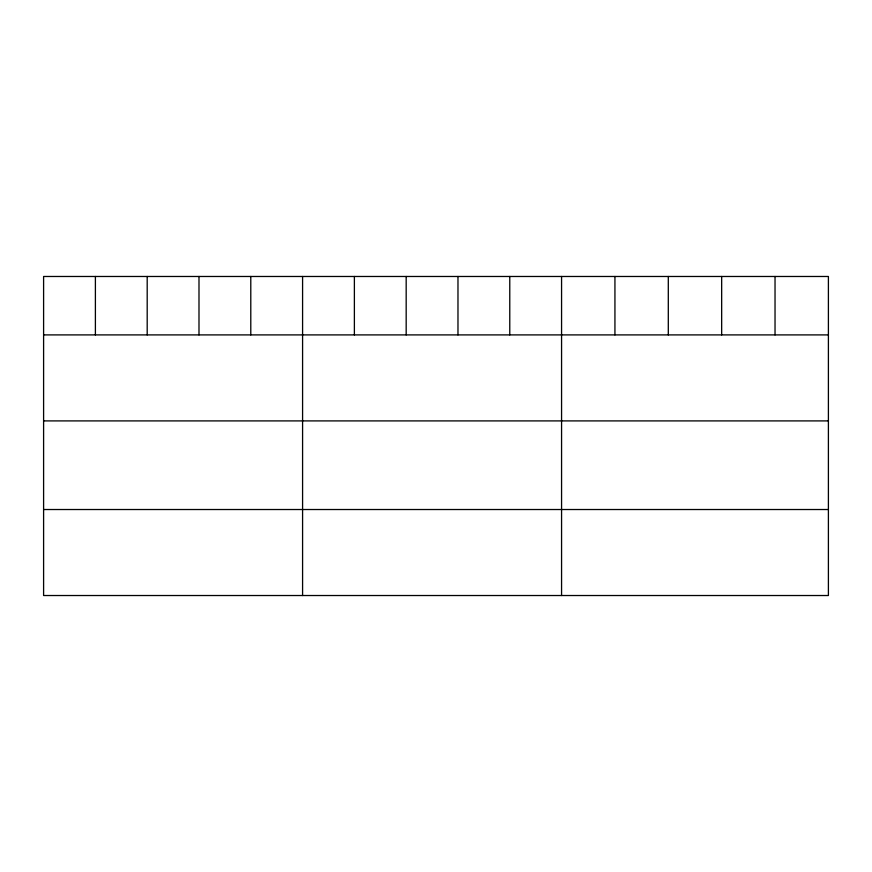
<?xml version="1.0" encoding="UTF-8"?>
<svg xmlns="http://www.w3.org/2000/svg" width="872" height="872" viewBox="0 0 872 872"><rect width="100%" height="100%" fill="white"/><g stroke="black" fill="none" stroke-linecap="round" stroke-linejoin="round"><path stroke-width="1.31" d="M828.4 334.903L828.4 595.522L43.6 595.522L43.6 276.479L828.4 276.479L828.4 334.903L43.6 334.903M43.6 420.904L828.4 420.904M43.6 509.521L828.4 509.521M775.034 276.479L775.034 334.903M721.667 276.479L721.667 334.903M668.301 276.479L668.301 334.903M614.934 276.479L614.934 334.903M561.568 276.479L561.568 595.522M509.771 276.479L509.771 334.903M457.974 276.479L457.974 334.903M406.178 276.479L406.178 334.903M354.381 276.479L354.381 334.903M302.584 276.479L302.584 595.522M250.787 276.479L250.787 334.903M198.99 276.479L198.99 334.903M147.194 276.479L147.194 334.903M95.397 276.479L95.397 334.903"/></g></svg>
